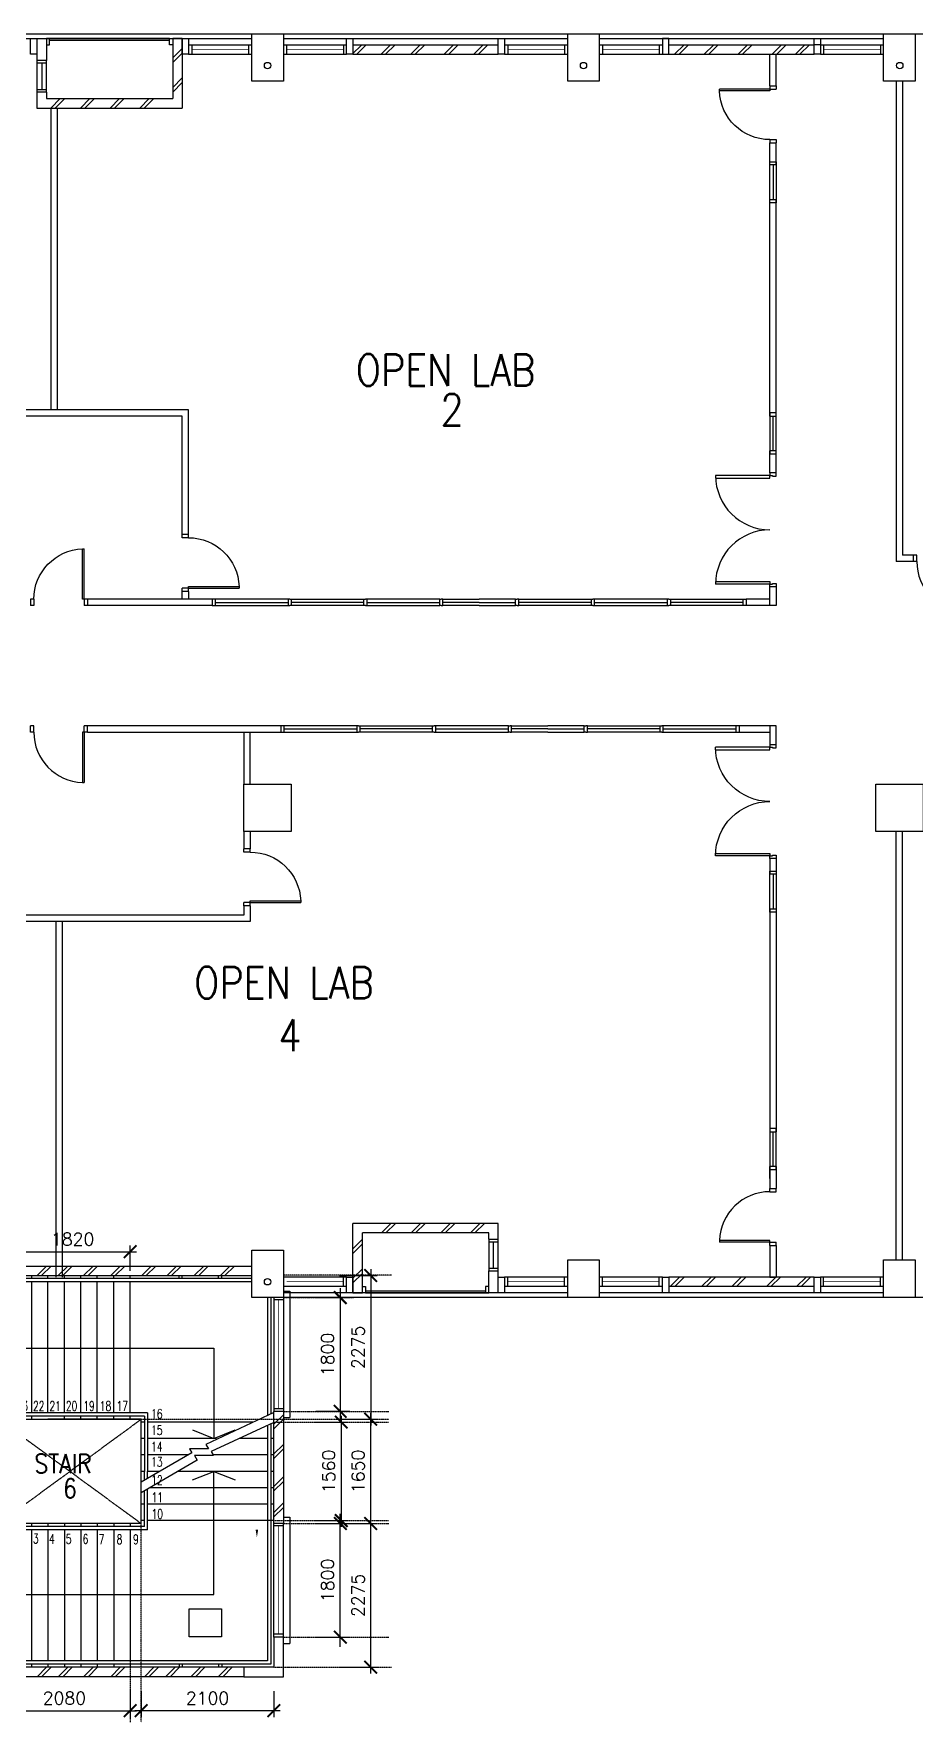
# Model space of a CAD drawing. Extents: x 1845062 to 1967303, y -845223 to -764674.
# Drawn here: x 1932215 to 1946165, y -791394 to -764674 of the extents above; entities that cross this region are included whole.
import ezdxf

# ---------------------------------------------------------------- set-up
doc = ezdxf.new("R2010")
doc.units = 0
doc.header["$LTSCALE"] = 12
doc.header["$MEASUREMENT"] = 0
doc.header["$PDSIZE"] = -2
doc.linetypes.add('DIVIDE', pattern=[1.25, 0.5, -0.25, 0, -0.25, 0, -0.25])
doc.linetypes.add('HIDDEN', pattern=[0.375, 0.25, -0.125])
doc.layers.get('0').update_dxf_attribs({"linetype": 'CONTINUOUS'})
doc.layers.get('DEFPOINTS').update_dxf_attribs({"linetype": 'CONTINUOUS'})
for name, color, linetype in [('-EL & K', 10, 'CONTINUOUS'), ('BO', 7, 'CONTINUOUS'), ('COL', 3, 'CONTINUOUS'), ('DIM', 7, 'CONTINUOUS'), ('DOOR', 5, 'CONTINUOUS'), ('DR', 7, 'CONTINUOUS'), ('H', 1, 'CONTINUOUS'), ('hatch', 7, 'CONTINUOUS'), ('LINE', 7, 'CONTINUOUS'), ('partition', 7, 'CONTINUOUS'), ('rail', 1, 'CONTINUOUS'), ('RWDP', 145, 'CONTINUOUS'), ('stair', 7, 'CONTINUOUS'), ('T50', 4, 'CONTINUOUS'), ('WALL', 2, 'CONTINUOUS'), ('WIN', 5, 'CONTINUOUS'), ('WP', 50, 'DIVIDE')]:
    doc.layers.add(name, color=color, linetype=linetype)
doc.styles.add('ROMANS', font='romans')
doc.styles.get("Standard").update_dxf_attribs({"font": 'ROMANS.SHX'})
doc.dimstyles.new('STANDARD$0', dxfattribs={"dimscale": 0, "dimtxt": 8, "dimasz": 6, "dimexe": 1, "dimexo": 1, "dimgap": 3, "dimtad": 1, "dimdec": 0, "dimlfac": -1, "dimrnd": 1, "dimzin": 0, "dimdsep": 46, "dimtxsty": 'Standard', "dimcen": 0, "dimclrd": 5, "dimclre": 250, "dimadec": 0, "dimazin": 0, "dimtfac": 1, "dimtdec": 4, "dimtofl": 0, "dimtmove": 0, "dimatfit": 3, "dimfxl": 1, "dimtolj": 1, "dimtzin": 0, "dimarcsym": 0})

# ---------------------------------------------------------------- blocks, each defined once
blk = doc.blocks.new('FG')
at = {"layer": 'LINE', "linetype": 'Continuous'}
for points in [[(0, 0), (50, 0), (50, 100), (0, 100)], [(600, 0), (650, 0), (650, 100), (600, 100)]]:
    blk.add_lwpolyline(points, close=True, dxfattribs=at)
at = {"layer": 'LINE', "color": 5, "linetype": 'Continuous'}
for points in [[(600, 100), (50, 100)], [(50, 0), (600, 0)]]:
    blk.add_lwpolyline(points, dxfattribs=at)
at = {"layer": 'LINE', "color": 1, "linetype": 'Continuous'}
blk.add_lwpolyline([(50, 50), (600, 50)], dxfattribs=at)
blk = doc.blocks.new('_ARCHTICK')
at = {"color": 0, "linetype": 'ByBlock', "const_width": 0.15}
blk.add_lwpolyline([(-0.5, -0.5), (0.5, 0.5)], dxfattribs=at)
blk = doc.blocks.new('*D43')
at = {"layer": 'DEFPOINTS', "color": 0, "transparency": 16777216}
for p in [(3333593, -779702), (3335693, -779702), (3333593, -780111)]:
    blk.add_point(p, dxfattribs=at)
at = {"layer": 'DIM', "color": 7, "lineweight": -2, "transparency": 16777216}
for p, q in [((3333593, -779802), (3333593, -780211)), ((3335693, -779802), (3335693, -780211)), ((3335793, -780111), (3333493, -780111))]:
    blk.add_line(p, q, dxfattribs=at)
at = {"layer": 'DIM', "color": 7, "lineweight": -2, "transparency": 16777216, "xscale": 200, "yscale": 200, "zscale": 200, "rotation": 180}
blk.add_blockref('_ARCHTICK', (3333593, -780111), dxfattribs=at)
at = {"layer": 'DIM', "color": 7, "lineweight": -2, "transparency": 16777216, "xscale": 200, "yscale": 200, "zscale": 200}
blk.add_blockref('_ARCHTICK', (3335693, -780111), dxfattribs=at)
at = {"layer": 'DIM', "color": 7, "transparency": 16777216, "insert": (3334643, -779911), "char_height": 200, "attachment_point": 5, "style": 'ROMANS'}
blk.add_mtext('\\A1;2100', dxfattribs=at)
blk = doc.blocks.new('*D44')
at = {"layer": 'DEFPOINTS', "color": 0, "transparency": 16777216}
for p in [(3336634, -773223), (3336634, -775498), (3337225, -775498)]:
    blk.add_point(p, dxfattribs=at)
at = {"layer": 'DIM', "color": 7, "lineweight": -2, "transparency": 16777216}
for p, q in [((3336734, -773223), (3337325, -773223)), ((3337225, -773123), (3337225, -775598)), ((3336734, -775498), (3337325, -775498))]:
    blk.add_line(p, q, dxfattribs=at)
at = {"layer": 'DIM', "color": 7, "lineweight": -2, "transparency": 16777216, "xscale": 200, "yscale": 200, "zscale": 200}
for p, rotation in [((3337225, -773223), 90), ((3337225, -775498), 270)]:
    blk.add_blockref('_ARCHTICK', p, dxfattribs=dict(at, rotation=rotation))
at = {"layer": 'DIM', "color": 7, "transparency": 16777216, "insert": (3337025, -774361), "char_height": 200, "attachment_point": 5, "rotation": 90, "style": 'ROMANS'}
blk.add_mtext('\\A1;2275', dxfattribs=at)
blk = doc.blocks.new('*D45')
at = {"layer": 'DEFPOINTS', "color": 0, "transparency": 16777216}
for p in [(3336634, -777148), (3337225, -777148), (3336634, -779423)]:
    blk.add_point(p, dxfattribs=at)
at = {"layer": 'DIM', "color": 7, "lineweight": -2, "transparency": 16777216}
for p, q in [((3336734, -777148), (3337325, -777148)), ((3337225, -779523), (3337225, -777048)), ((3336734, -779423), (3337325, -779423))]:
    blk.add_line(p, q, dxfattribs=at)
at = {"layer": 'DIM', "color": 7, "lineweight": -2, "transparency": 16777216, "xscale": 200, "yscale": 200, "zscale": 200}
for p, rotation in [((3337225, -777148), 90), ((3337225, -779423), 270)]:
    blk.add_blockref('_ARCHTICK', p, dxfattribs=dict(at, rotation=rotation))
at = {"layer": 'DIM', "color": 7, "transparency": 16777216, "insert": (3337025, -778286), "char_height": 200, "attachment_point": 5, "rotation": 90, "style": 'ROMANS'}
blk.add_mtext('\\A1;2275', dxfattribs=at)
blk = doc.blocks.new('*D46')
at = {"layer": 'DEFPOINTS', "color": 0, "transparency": 16777216}
for p in [(3336634, -775498), (3337225, -775498), (3336634, -777148)]:
    blk.add_point(p, dxfattribs=at)
at = {"layer": 'DIM', "color": 7, "lineweight": -2, "transparency": 16777216}
for p, q in [((3337225, -777248), (3337225, -775398)), ((3336734, -775498), (3337325, -775498)), ((3336734, -777148), (3337325, -777148))]:
    blk.add_line(p, q, dxfattribs=at)
at = {"layer": 'DIM', "color": 7, "lineweight": -2, "transparency": 16777216, "xscale": 200, "yscale": 200, "zscale": 200}
for p, rotation in [((3337225, -775498), 90), ((3337225, -777148), 270)]:
    blk.add_blockref('_ARCHTICK', p, dxfattribs=dict(at, rotation=rotation))
at = {"layer": 'DIM', "color": 7, "transparency": 16777216, "insert": (3337025, -776323), "char_height": 200, "attachment_point": 5, "rotation": 90, "style": 'ROMANS'}
blk.add_mtext('\\A1;1650', dxfattribs=at)
blk = doc.blocks.new('*D47')
at = {"color": 7, "lineweight": -2, "transparency": 16777216}
for p, q in [((3336335, -775543), (3336860, -775543)), ((3336760, -775443), (3336760, -777203)), ((3336335, -777103), (3336860, -777103))]:
    blk.add_line(p, q, dxfattribs=at)
at = {"layer": 'DEFPOINTS', "color": 0, "transparency": 16777216}
for p in [(3336235, -775543), (3336235, -777103), (3336760, -777103)]:
    blk.add_point(p, dxfattribs=at)
at = {"color": 7, "lineweight": -2, "transparency": 16777216, "xscale": 200, "yscale": 200, "zscale": 200}
for p, rotation in [((3336760, -775543), 90), ((3336760, -777103), 270)]:
    blk.add_blockref('_ARCHTICK', p, dxfattribs=dict(at, rotation=rotation))
at = {"color": 7, "transparency": 16777216, "insert": (3336560, -776323), "char_height": 200, "attachment_point": 5, "rotation": 90, "style": 'ROMANS'}
blk.add_mtext('\\A1;1560', dxfattribs=at)
blk = doc.blocks.new('*D48')
at = {"layer": 'DEFPOINTS', "color": 0, "transparency": 16777216}
for p in [(3331338, -779776), (3333418, -779709), (3333418, -780111)]:
    blk.add_point(p, dxfattribs=at)
at = {"layer": 'DIM', "color": 7, "lineweight": -2, "transparency": 16777216}
for p, q in [((3331338, -779876), (3331338, -780211)), ((3333418, -779809), (3333418, -780211)), ((3331238, -780111), (3333518, -780111))]:
    blk.add_line(p, q, dxfattribs=at)
at = {"layer": 'DIM', "color": 7, "lineweight": -2, "transparency": 16777216, "xscale": 200, "yscale": 200, "zscale": 200, "rotation": 180}
blk.add_blockref('_ARCHTICK', (3331338, -780111), dxfattribs=at)
at = {"layer": 'DIM', "color": 7, "lineweight": -2, "transparency": 16777216, "xscale": 200, "yscale": 200, "zscale": 200}
blk.add_blockref('_ARCHTICK', (3333418, -780111), dxfattribs=at)
at = {"layer": 'DIM', "color": 7, "transparency": 16777216, "insert": (3332378, -779911), "char_height": 200, "attachment_point": 5, "style": 'ROMANS'}
blk.add_mtext('\\A1;2080', dxfattribs=at)
blk = doc.blocks.new('*D49')
at = {"layer": 'DEFPOINTS', "color": 0, "transparency": 16777216}
for p in [(3333418, -772848), (3331598, -773248), (3333418, -773248)]:
    blk.add_point(p, dxfattribs=at)
at = {"layer": 'DIM', "color": 7, "lineweight": -2, "transparency": 16777216}
for p, q in [((3331498, -772848), (3333518, -772848)), ((3331598, -773148), (3331598, -772748)), ((3333418, -773148), (3333418, -772748))]:
    blk.add_line(p, q, dxfattribs=at)
at = {"layer": 'DIM', "color": 7, "lineweight": -2, "transparency": 16777216, "xscale": 200, "yscale": 200, "zscale": 200, "rotation": 180}
blk.add_blockref('_ARCHTICK', (3331598, -772848), dxfattribs=at)
at = {"layer": 'DIM', "color": 7, "lineweight": -2, "transparency": 16777216, "xscale": 200, "yscale": 200, "zscale": 200}
blk.add_blockref('_ARCHTICK', (3333418, -772848), dxfattribs=at)
at = {"layer": 'DIM', "color": 7, "transparency": 16777216, "insert": (3332508, -772648), "char_height": 200, "attachment_point": 5, "style": 'ROMANS'}
blk.add_mtext('\\A1;1820', dxfattribs=at)
blk = doc.blocks.new('*D50')
at = {"layer": 'DEFPOINTS', "color": 0, "linetype": 'Continuous', "transparency": 16777216}
for p in [(3336209, -773573), (3336209, -775373), (3336743, -775373)]:
    blk.add_point(p, dxfattribs=at)
at = {"layer": 'hatch', "color": 7, "linetype": 'Continuous', "lineweight": -2, "transparency": 16777216}
for p, q in [((3336743, -773423), (3336743, -775523)), ((3336359, -773573), (3336893, -773573)), ((3336359, -775373), (3336893, -775373))]:
    blk.add_line(p, q, dxfattribs=at)
at = {"layer": 'hatch', "color": 7, "linetype": 'Continuous', "lineweight": -2, "transparency": 16777216, "xscale": 200, "yscale": 200, "zscale": 200}
for p, rotation in [((3336743, -773573), 90), ((3336743, -775373), 270)]:
    blk.add_blockref('_ARCHTICK', p, dxfattribs=dict(at, rotation=rotation))
at = {"layer": 'hatch', "color": 7, "linetype": 'Continuous', "transparency": 16777216, "insert": (3336543, -774473), "char_height": 200, "attachment_point": 5, "rotation": 90, "style": 'ROMANS'}
blk.add_mtext('\\A1;1800', dxfattribs=at)
blk = doc.blocks.new('*D51')
at = {"layer": 'DEFPOINTS', "color": 0, "linetype": 'Continuous', "transparency": 16777216}
for p in [(3336209, -777148), (3336743, -777148), (3336209, -778948)]:
    blk.add_point(p, dxfattribs=at)
at = {"layer": 'hatch', "color": 7, "linetype": 'Continuous', "lineweight": -2, "transparency": 16777216}
for p, q in [((3336743, -779098), (3336743, -776998)), ((3336359, -777148), (3336893, -777148)), ((3336359, -778948), (3336893, -778948))]:
    blk.add_line(p, q, dxfattribs=at)
at = {"layer": 'hatch', "color": 7, "linetype": 'Continuous', "lineweight": -2, "transparency": 16777216, "xscale": 200, "yscale": 200, "zscale": 200}
for p, rotation in [((3336743, -777148), 90), ((3336743, -778948), 270)]:
    blk.add_blockref('_ARCHTICK', p, dxfattribs=dict(at, rotation=rotation))
at = {"layer": 'hatch', "color": 7, "linetype": 'Continuous', "transparency": 16777216, "insert": (3336543, -778048), "char_height": 200, "attachment_point": 5, "rotation": 90, "style": 'ROMANS'}
blk.add_mtext('\\A1;1800', dxfattribs=at)
blk = doc.blocks.new('D900')
at = {"layer": 'DOOR', "color": 7}
for p, q in [((50, 100), (50, 899)), ((80, 899), (50, 899)), ((80, 100), (80, 899)), ((0, 100), (0, 0)), ((0, 100), (50, 100)), ((0, 0), (50, 0)), ((50, 100), (50, 0)), ((50, 100), (80, 100)), ((850, 100), (850, 0)), ((850, 100), (900, 100)), ((850, 0), (900, 0)), ((900, 100), (900, 0))]:
    blk.add_line(p, q, dxfattribs=at)
blk.add_arc((50, 100), 800, 0, 87.8509, dxfattribs=at)
blk = doc.blocks.new('D1800-A')
at = {"layer": 'DR'}
for p, q in [((0, 0), (100, 0)), ((0, -50), (0, 0)), ((100, 0), (100, -40)), ((60, -50), (0, -50)), ((100, -40), (60, -40)), ((60, -40), (60, -50)), ((100, -40), (960, -40)), ((100, -80), (100, -40)), ((959, -80), (100, -80)), ((60, -1750), (0, -1750)), ((0, -1750), (0, -1800)), ((0, -1800), (100, -1800)), ((60, -1760), (60, -1750)), ((100, -1760), (60, -1760)), ((959, -1720), (100, -1720)), ((100, -1720), (100, -1760)), ((100, -1760), (960, -1760)), ((100, -1800), (100, -1760))]:
    blk.add_line(p, q, dxfattribs=at)
for centre, start, end in [((100, -40), 270.0001, 0), ((100, -1760), 0, 90)]:
    blk.add_arc(centre, 860, start, end, dxfattribs=at)
blk = doc.blocks.new('AMSTR3-IT')
for p, q in [((-849.6, -1049.6), (-849.6, -2480)), ((-849.6, -4950), (-849.6, -3000))]:
    blk.add_line(p, q)
at = {"layer": 'COL'}
for points in [[(-250, 500), (250, 500), (250, -250), (-250, -250)], [(-5375, 250), (-4625, 250), (-4625, -250), (-5375, -250)], [(-5500, -5750), (-4650, -5750), (-4650, -6250), (-5500, -6250)]]:
    blk.add_lwpolyline(points, close=True, dxfattribs=at)
blk.add_lwpolyline([(100, -5625), (100, -6100), (-375, -6100), (-375, -6250), (250, -6250), (250, -5625), (100, -5625)], dxfattribs=at)
at = {"layer": 'H'}
for p, q in [((-4296.5, 250), (-4446.5, 100)), ((-4225.8, 250), (-4375.8, 100)), ((-3898.5, 250), (-4048.5, 100)), ((-3827.8, 250), (-3977.8, 100)), ((-3497.7, 250), (-3647.7, 100)), ((-3426.9, 250), (-3576.9, 100)), ((-3162.5, 250), (-3312.5, 100)), ((-3091.8, 250), (-3241.8, 100)), ((-2761.7, 250), (-2911.7, 100)), ((-2690.9, 250), (-2840.9, 100)), ((-2330.7, 250), (-2480.7, 100)), ((-2259.9, 250), (-2409.9, 100)), ((-1841.5, 250), (-1991.5, 100)), ((-1770.8, 250), (-1920.8, 100)), ((-1440.7, 250), (-1590.7, 100)), ((-1369.9, 250), (-1519.9, 100)), ((-1009.7, 250), (-1159.7, 100)), ((-938.9, 250), (-1088.9, 100)), ((-595.7, 250), (-745.7, 100)), ((-524.9, 250), (-674.9, 100)), ((250, -2104.3), (100, -2254.3)), ((250, -2175), (100, -2325)), ((250, -2573.3), (100, -2723.3)), ((250, -2644), (100, -2794)), ((250, -3088.3), (100, -3238.3)), ((250, -3159), (100, -3309)), ((250, -3499.3), (100, -3649.3)), ((250, -3570.1), (100, -3720.1)), ((-4296.5, -6100), (-4446.5, -6250)), ((-4225.8, -6100), (-4375.8, -6250)), ((-3898.5, -6100), (-4048.5, -6250)), ((-3827.8, -6100), (-3977.8, -6250)), ((-3497.7, -6100), (-3647.7, -6250)), ((-3426.9, -6100), (-3576.9, -6250)), ((-3162.5, -6100), (-3312.5, -6250)), ((-3091.8, -6100), (-3241.8, -6250)), ((-2761.7, -6100), (-2911.7, -6250)), ((-2690.9, -6100), (-2840.9, -6250)), ((-2330.7, -6100), (-2480.7, -6250)), ((-2259.9, -6100), (-2409.9, -6250)), ((-1798.1, -6100), (-1948.1, -6250)), ((-1727.3, -6100), (-1877.3, -6250)), ((-1462.9, -6100), (-1612.9, -6250)), ((-1392.2, -6100), (-1542.2, -6250)), ((-1062.1, -6100), (-1212.1, -6250)), ((-991.3, -6100), (-1141.3, -6250)), ((-631.1, -6100), (-781.1, -6250)), ((-560.3, -6100), (-710.3, -6250))]:
    blk.add_line(p, q, dxfattribs=at)
at = {"layer": 'rail', "color": 203}
for p, q in [((-4355, 100), (-4355, 0)), ((-4305, 100), (-4305, 50)), ((-250, 50), (-4305, 50)), ((-1400, 50), (-1400, 100)), ((-1350, 50), (-1350, 100)), ((-775, 50), (-775, 100)), ((-725, 50), (-725, 100)), ((-250, 0), (-4355, 0)), ((0, -250), (0, -2122.5)), ((50, -250), (50, -2094.3)), ((-1900, -2075), (-4355, -2075)), ((-4355, -2075), (-4355, -3925)), ((-1950, -2125), (-4305, -2125)), ((-4305, -2125), (-4305, -3875)), ((-1950, -2125), (-1950, -3000)), ((-1900, -2075), (-1900, -3000)), ((0, -2283.7), (0, -6000)), ((50, -2255.6), (50, -6050)), ((-1950, -3140.1), (-1950, -3000)), ((-1900, -3111.2), (-1900, -3000)), ((-1950, -3875), (-1950, -3309.9)), ((-1900, -3925), (-1900, -3280.6)), ((-1900, -3925), (-4355, -3925)), ((-1950, -3875), (-4305, -3875)), ((0, -6000), (-4355, -6000)), ((-4355, -6000), (-4355, -6100)), ((50, -6050), (-4305, -6050)), ((-4305, -6050), (-4305, -6100)), ((-1400, -6050), (-1400, -6100)), ((-1350, -6050), (-1350, -6100)), ((-775, -6050), (-775, -6100)), ((-725, -6050), (-725, -6100))]:
    blk.add_line(p, q, dxfattribs=at)
at = {"layer": 'stair'}
for p, q in [((-3995, 100), (-3995, 50)), ((-3735, 100), (-3735, 50)), ((-3475, 50), (-3475, 100)), ((-3475, -2075), (-3475, 0)), ((-3215, 50), (-3215, 100)), ((-3215, -2075), (-3215, 0)), ((-2955, 50), (-2955, 100)), ((-2955, -2075), (-2955, 0)), ((-2695, 50), (-2695, 100)), ((-2695, -2075), (-2695, 0)), ((-2435, 50), (-2435, 100)), ((-2175, 50), (-2175, 100)), ((-3995, 0), (-3995, -2075)), ((-3735, 0), (-3735, -2075)), ((-2435, -2075), (-2435, 0)), ((-2175, -2075), (-2175, 0)), ((-3995, -1049.6), (-849.6, -1049.6)), ((-3995, -2125), (-3995, -2175)), ((-3735, -2125), (-3735, -2175)), ((-3215, -2175), (-3215, -2125)), ((-2955, -2175), (-2955, -2125)), ((-2695, -2175), (-2695, -2125)), ((-2435, -2175), (-2435, -2125)), ((-2175, -2175), (-2175, -2125)), ((-4255, -2175), (-2000, -2175)), ((-4255, -2175), (-4255, -3875)), ((-2000, -2175), (-3475, -2175)), ((-1950, -2220), (-2001.1, -2220)), ((-2000, -3825), (-2000, -2175)), ((-226.4, -2220), (-1900, -2220)), ((-1950, -2480), (-2001.1, -2480)), ((-810.7, -2480), (-1900, -2480)), ((0, -2480), (-445.5, -2480)), ((98.9, -2480), (50, -2480)), ((-1950, -2740), (-2001.1, -2740)), ((-1257.5, -2740), (-1900, -2740)), ((0, -2740), (-860.3, -2740)), ((98.9, -2740), (50, -2740)), ((-1950, -3000), (-2001.1, -3000)), ((-1707.5, -3000), (-1900, -3000)), ((-1707.5, -3000), (-1900, -3000)), ((0, -3000), (-1421.9, -3000)), ((98.9, -3000), (50, -3000)), ((0, -3260), (-1864.9, -3260)), ((98.9, -3260), (50, -3260)), ((-1950, -3520), (-2001.1, -3520)), ((0, -3520), (-1900, -3520)), ((98.9, -3520), (50, -3520)), ((-2175, -3825), (-4255, -3825)), ((-4255, -3925), (-4255, -6000)), ((-3995, -3825), (-3995, -3875)), ((-3995, -3925), (-3995, -6000)), ((-3735, -3825), (-3735, -3875)), ((-2000, -3825), (-3735, -3825)), ((-3735, -3925), (-3735, -6000)), ((-3475, -3825), (-3475, -3875)), ((-3475, -3925), (-3475, -6000)), ((-3215, -3825), (-3215, -3875)), ((-3215, -3925), (-3215, -6000)), ((-2955, -3825), (-2955, -3875)), ((-2955, -3925), (-2955, -6000)), ((-2695, -3825), (-2695, -3875)), ((-2695, -3925), (-2695, -6000)), ((-2435, -3825), (-2435, -3875)), ((-2435, -3925), (-2435, -6000)), ((-2175, -3825), (-2175, -3875)), ((-2175, -3925), (-2175, -6000)), ((-1950, -3780), (-2001.1, -3780)), ((98.9, -3780), (-1900, -3780)), ((-4255, -4950), (-849.6, -4950)), ((-4255, -6050), (-4255, -6100)), ((-3995, -6050), (-3995, -6100)), ((-3735, -6050), (-3735, -6100)), ((-3475, -6050), (-3475, -6100)), ((-3215, -6050), (-3215, -6100)), ((-2955, -6050), (-2955, -6100)), ((-2695, -6050), (-2695, -6100)), ((-2435, -6050), (-2435, -6100)), ((-2175, -6050), (-2175, -6100))]:
    blk.add_line(p, q, dxfattribs=at)
at = {"layer": 'stair', "color": 5, "linetype": 'HIDDEN'}
for p, q in [((1959.4, 105), (250, 105)), ((250, -2050), (1917.4, -2050)), ((-4255, -3825), (-2000, -2175)), ((-4255, -2175), (-2000, -3825)), ((-1998.9, -2175), (1917.4, -2175)), ((-2000, -6969.8), (-2000, -3650)), ((250, -3825), (1917.4, -3825)), ((250, -5625), (1917.4, -5625)), ((-4255, -5925), (-4255, -6969.8)), ((-2173.9, -5925), (-2173.9, -6969.8)), ((100, -6100), (1959.5, -6100))]:
    blk.add_line(p, q, dxfattribs=at)
at = {"layer": 'stair', "color": 6, "linetype": 'Continuous'}
for p, q in [((250, -150), (350, -150)), ((350, -150), (350, -2150)), ((250, -2150), (350, -2150)), ((250, -3725), (350, -3725)), ((350, -3725), (350, -5725)), ((250, -5725), (350, -5725))]:
    blk.add_line(p, q, dxfattribs=at)
at = {"layer": 'stair', "color": 251, "linetype": 'HIDDEN'}
for p, q in [((250, -250), (1358.1, -250)), ((100, -2220), (1917.4, -2220)), ((100, -3780), (1917.4, -3780))]:
    blk.add_line(p, q, dxfattribs=at)
at = {"layer": 'stair', "linetype": 'HIDDEN'}
blk.add_line((-2735, -3825), (-3295, -3825), dxfattribs=at)
at = {"layer": 'stair'}
for points in [[(100, -2066.2), (-977.6, -2573.9), (-935, -2645.3), (-1237.8, -2645.3), (-1200.8, -2707.3), (-2000, -3169)], [(100, -2227.5), (-892.1, -2686.7), (-855.1, -2748.7), (-1158, -2748.7)], [(-1158, -2748.7), (-1115.3, -2820.1), (-2000, -3339.3)]]:
    blk.add_lwpolyline(points, dxfattribs=at)
at = {"layer": 'stair', "color": 4, "linetype": 'Continuous'}
for points in [[(-1186.6, -2345.2), (-849.6, -2480), (-512.5, -2345.2)], [(-1186.6, -3134.8), (-849.6, -3000), (-512.5, -3134.8)]]:
    blk.add_lwpolyline(points, dxfattribs=at)
at = {"layer": 'stair', "color": 2, "linetype": 'Continuous'}
for centre in [(-3995, -1049.6), (-4255, -4950)]:
    blk.add_circle(centre, 62.5, dxfattribs=at)
at = {"layer": 'WALL'}
for p, q in [((-4625, 250), (-250, 250)), ((-4625, 100), (-250, 100)), ((250, -2050), (100, -2050)), ((100, -3825), (100, -2050)), ((250, -2050), (250, -3825)), ((250, -3825), (100, -3825)), ((-375, -6100), (-4650, -6100)), ((-375, -6250), (-4650, -6250))]:
    blk.add_line(p, q, dxfattribs=at)
at = {"layer": 'WIN'}
for p, q in [((100, -250), (100, -2050)), ((250, -250), (250, -2050)), ((250, -288), (100, -288)), ((250, -2012), (100, -2012)), ((100, -5625), (100, -3825)), ((250, -3863), (100, -3863)), ((250, -5625), (250, -3825)), ((250, -5578.1), (100, -5578.1))]:
    blk.add_line(p, q, dxfattribs=at)
at = {"layer": 'WIN', "const_width": 10, "flags": 128}
for points in [[(175, -288), (175, -2012)], [(175, -5578.1), (175, -3863)]]:
    blk.add_lwpolyline(points, dxfattribs=at)
at = {"layer": 'stair', "color": 7, "linetype": 'Continuous', "style": 'ROMANS', "width": 0.7}
for s, p in [('24', (-4231.7, -2039.9)), ('23', (-3971.7, -2039.9)), ('22', (-3711.7, -2039.9)), ('21', (-3451.7, -2039.9)), ('20', (-3191.7, -2039.9)), ('19', (-2915.7, -2039.9)), ('18', (-2654.7, -2039.9)), ('17', (-2388.7, -2039.9)), ('16', (-1842, -2163.2)), ('15', (-1842, -2423.2)), ('14', (-1842, -2683.2)), ('13', (-1842, -2925.2)), ('12', (-1840.9, -3214.9)), ('11', (-1835.6, -3484.9)), ('10', (-1835.6, -3749.9)), ('1', (-4219.6, -4150)), ('2', (-3962, -4139.5)), ('3', (-3712.5, -4139.5)), ('4', (-3458.9, -4144.7)), ('5', (-3192.5, -4144.7)), ('6', (-2926.1, -4144.7)), ('7', (-2672.5, -4150)), ('8', (-2388.3, -4150)), ('9', (-2128.3, -4150))]:
    blk.add_text(s, height=150, dxfattribs=at).set_placement(p)
at = {"layer": 'T50', "color": 2, "style": 'ROMANS', "width": 0.85}
for s, p in [('STAIR', (-3690.4, -3028.3)), ('6', (-3235.9, -3419.5))]:
    blk.add_text(s, height=300, dxfattribs=at).set_placement(p)
dim = blk.add_aligned_dim(p1=(642.1, -2220), p2=(642.1, -3780), distance=525.3, dimstyle='STANDARD$0', override={"dimscale": 100, "dimtxt": 2, "dimasz": 2, "dimgap": 1, "dimtxsty": 'ROMANS', "dimblk": 'ARCHTICK', "dimdle": 1, "dimclrd": 7, "dimclre": 7, "dimclrt": 7, "dimtdec": 0, "dimtmove": 2})
dim.commit()
dim.dimension.update_dxf_attribs({"geometry": '*D47', "text_midpoint": (967.4, -3000), "insert": (-3335593, 773323.5)})
at = {"layer": 'DIM'}
for base, p1, p2, picture, middle in [((-2175, 475.5), (-3995, 75.8), (-2175, 75.8), '*D49', (-3085, 675.5)), ((-2175, -6787.2), (-4255, -6452.3), (-2175, -6385.7), '*D48', (-3215, -6587.2)), ((-2000, -6787.2), (100, -6378.9), (-2000, -6378.9), '*D43', (-950, -6587.2))]:
    dim = blk.add_linear_dim(base=base, p1=p1, p2=p2, dimstyle='STANDARD$0', override={"dimscale": 100, "dimtxt": 2, "dimasz": 2, "dimgap": 1, "dimtxsty": 'ROMANS', "dimblk": 'ARCHTICK', "dimdle": 1, "dimclrd": 7, "dimclre": 7, "dimclrt": 7, "dimtdec": 0, "dimtmove": 2}, dxfattribs=at)
    dim.commit()
    dim.dimension.update_dxf_attribs({"geometry": picture, "text_midpoint": middle, "insert": (-3335593, 773323.5)})
for base, p1, p2, angle, picture, middle in [((1632.2, -2175), (1041.2, 100), (1041.2, -2175), 90, '*D44', (1432.2, -1037.5)), ((1632.2, -2175), (1041.2, -3825), (1041.2, -2175), 270, '*D46', (1432.2, -3000)), ((1632.2, -3825), (1041.2, -6100), (1041.2, -3825), 270, '*D45', (1432.2, -4962.5))]:
    dim = blk.add_linear_dim(base=base, p1=p1, p2=p2, angle=angle, dimstyle='STANDARD$0', override={"dimscale": 100, "dimtxt": 2, "dimasz": 2, "dimgap": 1, "dimtxsty": 'ROMANS', "dimblk": 'ARCHTICK', "dimdle": 1, "dimclrd": 7, "dimclre": 7, "dimclrt": 7, "dimtdec": 0, "dimtmove": 2}, dxfattribs=at)
    dim.commit()
    dim.dimension.update_dxf_attribs({"geometry": picture, "text_midpoint": middle, "insert": (-3335593, 773323.5)})
at = {"layer": 'hatch', "linetype": 'Continuous'}
for base, p1, p2, angle, picture, middle in [((1150, -2050), (616.1, -250), (616.1, -2050), 90, '*D50', (950, -1150)), ((1150, -3825), (616.1, -5625), (616.1, -3825), 270, '*D51', (950, -4725))]:
    dim = blk.add_linear_dim(base=base, p1=p1, p2=p2, angle=angle, dimstyle='STANDARD$0', override={"dimscale": 100, "dimtxt": 2, "dimasz": 2, "dimexe": 1.5, "dimexo": 1.5, "dimgap": 1, "dimtxsty": 'ROMANS', "dimblk": 'ARCHTICK', "dimdle": 1.5, "dimclrd": 7, "dimclre": 7, "dimclrt": 7, "dimtdec": 0, "dimtmove": 2}, dxfattribs=at)
    dim.commit()
    dim.dimension.update_dxf_attribs({"geometry": picture, "text_midpoint": middle, "insert": (-3335593, 773323.5)})

msp = doc.modelspace()

# ---------------------------------------------------------------- linework, layer by layer
at = {"layer": '-EL & K', "color": 0, "linetype": 'Continuous'}
msp.add_lwpolyline([(1934673.5, -789597.2), (1935187.4, -789597.2), (1935187.4, -790044.3), (1934673.5, -790044.3)], close=True, dxfattribs=at)
at = {"color": 0}
for p, q in [((1931164.7, -764749.1), (1935664.7, -764749.1)), ((1934364.7, -764749.1), (1932464.7, -764749.1)), ((1934364.7, -764779.1), (1932464.7, -764779.1)), ((1936164.7, -764749.1), (1940664.7, -764749.1)), ((1941164.7, -764749.1), (1945664.7, -764749.1)), ((1940664.7, -784599.1), (1936164.7, -784599.1)), ((1937464.7, -784569.1), (1939364.7, -784569.1)), ((1937464.7, -784599.1), (1939364.7, -784599.1)), ((1945664.7, -784599.1), (1941164.7, -784599.1))]:
    msp.add_line(p, q, dxfattribs=at)
at = {"layer": 'BO', "color": 0, "linetype": 'Continuous'}
for p, q in [((1936239.7, -773724.1), (1936264.7, -773724.1)), ((1936289.7, -773724.1), (1936264.7, -773724.1)), ((1942239.7, -773724.1), (1942264.7, -773724.1)), ((1942289.7, -773724.1), (1942264.7, -773724.1)), ((1937327.2, -775724.1), (1937352.2, -775724.1)), ((1937377.2, -775724.1), (1937352.2, -775724.1)), ((1943327.2, -775724.1), (1943377.2, -775724.1))]:
    msp.add_line(p, q, dxfattribs=at)
at = {"layer": 'COL', "color": 0}
for points in [[(1936164.7, -764674.1), (1936164.7, -765424.1), (1935664.7, -765424.1), (1935664.7, -764674.1)], [(1941164.7, -764674.1), (1941164.7, -765424.1), (1940664.7, -765424.1), (1940664.7, -764674.1)], [(1946164.7, -764674.1), (1946164.7, -765424.1), (1945664.7, -765424.1), (1945664.7, -764674.1)], [(1935539.7, -776549.1), (1936289.7, -776549.1), (1936289.7, -777299.1), (1935539.7, -777299.1)], [(1945539.7, -776549.1), (1946289.7, -776549.1), (1946289.7, -777299.1), (1945539.7, -777299.1)], [(1941164.7, -784074.1), (1941164.7, -784674.1), (1940664.7, -784674.1), (1940664.7, -784074.1)], [(1946164.7, -784074.1), (1946164.7, -784674.1), (1945664.7, -784674.1), (1945664.7, -784074.1)]]:
    msp.add_lwpolyline(points, close=True, dxfattribs=at)
at = {"layer": 'DR', "color": 0}
for p, q in [((1943864.7, -766749.1), (1943864.7, -766399.1)), ((1943964.7, -766749.1), (1943964.7, -766399.1)), ((1943864.7, -770724.1), (1943864.7, -767299.1)), ((1943964.7, -770724.1), (1943964.7, -767299.1)), ((1943864.7, -770724.1), (1943864.7, -768174.1)), ((1943964.7, -770724.1), (1943964.7, -768174.1)), ((1934664.7, -770624.1), (1930564.7, -770624.1)), ((1934564.7, -770724.1), (1930664.7, -770724.1)), ((1934564.7, -772649.1), (1934564.7, -770724.1)), ((1934664.7, -772599.1), (1934664.7, -770624.1)), ((1943864.7, -771624.1), (1943864.7, -771274.1)), ((1943864.7, -771599.1), (1943864.7, -771274.1)), ((1943964.7, -771624.1), (1943964.7, -771274.1)), ((1943964.7, -771599.1), (1943964.7, -771274.1)), ((1934564.7, -773624.1), (1934564.7, -773499.1)), ((1935039.7, -773624.1), (1933064.7, -773624.1)), ((1935039.7, -773724.1), (1933064.7, -773724.1)), ((1943864.7, -773624.1), (1943489.7, -773624.1)), ((1943964.7, -773724.1), (1943489.7, -773724.1)), ((1936127.2, -775624.1), (1933064.7, -775624.1)), ((1933064.7, -775724.1), (1936127.2, -775724.1)), ((1935539.7, -775724.1), (1935539.7, -776549.1)), ((1935539.7, -777299.1), (1935539.7, -777574.1)), ((1935639.7, -777299.1), (1935639.7, -777574.1)), ((1943864.7, -777724.1), (1943864.7, -777974.1)), ((1943964.7, -777724.1), (1943964.7, -777974.1)), ((1935539.7, -778474.1), (1935539.7, -778624.1)), ((1935639.7, -778474.1), (1935639.7, -778724.1)), ((1943864.7, -778524.1), (1943864.7, -782049.1)), ((1943864.7, -778524.1), (1943864.7, -782049.1)), ((1943964.7, -778524.1), (1943964.7, -782049.1)), ((1943964.7, -778524.1), (1943964.7, -782049.1)), ((1935639.7, -778724.1), (1930564.7, -778724.1)), ((1935539.7, -778624.1), (1930664.7, -778624.1)), ((1943864.7, -782599.1), (1943864.7, -782949.1)), ((1943964.7, -782599.1), (1943964.7, -782949.1))]:
    msp.add_line(p, q, dxfattribs=at)
at = {"layer": 'hatch', "color": 0}
for p, q in [((1934414.7, -765055.1), (1934564.7, -764905.1)), ((1934414.7, -765129.4), (1934564.7, -764979.4)), ((1937256.2, -764999.1), (1937406.2, -764849.1)), ((1937327.8, -764999.1), (1937477.8, -764849.1)), ((1937711.9, -764999.1), (1937861.9, -764849.1)), ((1937783.5, -764999.1), (1937933.5, -764849.1)), ((1938181.4, -764999.1), (1938331.4, -764849.1)), ((1938253.1, -764999.1), (1938403.1, -764849.1)), ((1938709.8, -764999.1), (1938859.8, -764849.1)), ((1938781.5, -764999.1), (1938931.5, -764849.1)), ((1939179.4, -764999.1), (1939329.4, -764849.1)), ((1939251, -764999.1), (1939401, -764849.1)), ((1942355.6, -764999.1), (1942505.6, -764849.1)), ((1942427.3, -764999.1), (1942577.3, -764849.1)), ((1942825.1, -764999.1), (1942975.1, -764849.1)), ((1942896.8, -764999.1), (1943046.8, -764849.1)), ((1943360.6, -764999.1), (1943510.6, -764849.1)), ((1943432.2, -764999.1), (1943582.2, -764849.1)), ((1943900.8, -764999.1), (1944050.8, -764849.1)), ((1943972.4, -764999.1), (1944122.4, -764849.1)), ((1944267.9, -764999.1), (1944417.9, -764849.1)), ((1944339.5, -764999.1), (1944489.5, -764849.1)), ((1934414.7, -765523.3), (1934564.7, -765373.3)), ((1934414.7, -765597.6), (1934564.7, -765447.6)), ((1932483.3, -765849.1), (1932633.3, -765699.1)), ((1932554.9, -765849.1), (1932704.9, -765699.1)), ((1932952.8, -765849.1), (1933102.8, -765699.1)), ((1933024.4, -765849.1), (1933174.4, -765699.1)), ((1933422.3, -765849.1), (1933572.3, -765699.1)), ((1933493.9, -765849.1), (1933643.9, -765699.1)), ((1933891.8, -765849.1), (1934041.8, -765699.1)), ((1933963.5, -765849.1), (1934113.5, -765699.1)), ((1937865.9, -783499.1), (1937715.9, -783649.1)), ((1937937.5, -783499.1), (1937787.5, -783649.1)), ((1938335.4, -783499.1), (1938185.4, -783649.1)), ((1938407.1, -783499.1), (1938257.1, -783649.1)), ((1938804.9, -783499.1), (1938654.9, -783649.1)), ((1938876.6, -783499.1), (1938726.6, -783649.1)), ((1939274.5, -783499.1), (1939124.5, -783649.1)), ((1939346.1, -783499.1), (1939196.1, -783649.1)), ((1937414.7, -783750.7), (1937264.7, -783900.7)), ((1937414.7, -783824.9), (1937264.7, -783974.9)), ((1937414.7, -784218.8), (1937264.7, -784368.8)), ((1937414.7, -784293.1), (1937264.7, -784443.1)), ((1942436.6, -784349.1), (1942286.6, -784499.1)), ((1942508.3, -784349.1), (1942358.3, -784499.1)), ((1942934.3, -784349.1), (1942784.3, -784499.1)), ((1943006, -784349.1), (1942856, -784499.1)), ((1943412.4, -784349.1), (1943262.4, -784499.1)), ((1943484, -784349.1), (1943334, -784499.1)), ((1943958.3, -784349.1), (1943808.3, -784499.1)), ((1944030, -784349.1), (1943880, -784499.1)), ((1944436.4, -784349.1), (1944286.4, -784499.1)), ((1944508.1, -784349.1), (1944358.1, -784499.1))]:
    msp.add_line(p, q, dxfattribs=at)
at = {"layer": 'LINE', "color": 0, "linetype": 'Continuous'}
for p, q in [((1895164.7, -764674.1), (1961664.7, -764674.1)), ((1965664.7, -784674.1), (1936164.7, -784674.1))]:
    msp.add_line(p, q, dxfattribs=at)
for points in [[(1935039.7, -773724.1), (1935089.7, -773724.1), (1935089.7, -773624.1), (1935039.7, -773624.1)], [(1943489.7, -773724.1), (1943439.7, -773724.1), (1943439.7, -773624.1), (1943489.7, -773624.1)], [(1936127.2, -775724.1), (1936177.2, -775724.1), (1936177.2, -775624.1), (1936127.2, -775624.1)]]:
    msp.add_lwpolyline(points, close=True, dxfattribs=at)
for points in [[(1936239.7, -773624.1), (1935089.7, -773624.1)], [(1935089.7, -773674.1), (1936239.7, -773674.1)], [(1935089.7, -773724.1), (1936239.7, -773724.1)], [(1936264.7, -773624.1), (1936239.7, -773624.1), (1936239.7, -773724.1), (1936264.7, -773724.1)], [(1936264.7, -773624.1), (1936289.7, -773624.1), (1936289.7, -773724.1), (1936264.7, -773724.1)], [(1936289.7, -773624.1), (1937439.7, -773624.1)], [(1937439.7, -773674.1), (1936289.7, -773674.1)], [(1937439.7, -773724.1), (1936289.7, -773724.1)], [(1937464.7, -773724.1), (1937439.7, -773724.1), (1937439.7, -773624.1), (1937464.7, -773624.1)], [(1937464.7, -773724.1), (1937489.7, -773724.1), (1937489.7, -773624.1), (1937464.7, -773624.1)], [(1938639.7, -773624.1), (1937489.7, -773624.1)], [(1937489.7, -773674.1), (1938639.7, -773674.1)], [(1937489.7, -773724.1), (1938639.7, -773724.1)], [(1938664.7, -773724.1), (1938639.7, -773724.1), (1938639.7, -773624.1), (1938664.7, -773624.1)], [(1938664.7, -773724.1), (1938689.7, -773724.1), (1938689.7, -773624.1), (1938664.7, -773624.1)], [(1938689.7, -773624.1), (1939264.7, -773624.1)], [(1939264.7, -773674.1), (1938689.7, -773674.1)], [(1939264.7, -773724.1), (1938689.7, -773724.1)], [(1939839.7, -773624.1), (1939264.7, -773624.1)], [(1939264.7, -773674.1), (1939839.7, -773674.1)], [(1939264.7, -773724.1), (1939839.7, -773724.1)], [(1939864.7, -773724.1), (1939839.7, -773724.1), (1939839.7, -773624.1), (1939864.7, -773624.1)], [(1939864.7, -773724.1), (1939889.7, -773724.1), (1939889.7, -773624.1), (1939864.7, -773624.1)], [(1939889.7, -773624.1), (1941039.7, -773624.1)], [(1941039.7, -773674.1), (1939889.7, -773674.1)], [(1941039.7, -773724.1), (1939889.7, -773724.1)], [(1941064.7, -773724.1), (1941039.7, -773724.1), (1941039.7, -773624.1), (1941064.7, -773624.1)], [(1941064.7, -773724.1), (1941089.7, -773724.1), (1941089.7, -773624.1), (1941064.7, -773624.1)], [(1942239.7, -773624.1), (1941089.7, -773624.1)], [(1941089.7, -773674.1), (1942239.7, -773674.1)], [(1941089.7, -773724.1), (1942239.7, -773724.1)], [(1942264.7, -773624.1), (1942239.7, -773624.1), (1942239.7, -773724.1), (1942264.7, -773724.1)], [(1942264.7, -773624.1), (1942289.7, -773624.1), (1942289.7, -773724.1), (1942264.7, -773724.1)], [(1942289.7, -773624.1), (1943439.7, -773624.1)], [(1943439.7, -773674.1), (1942289.7, -773674.1)], [(1943439.7, -773724.1), (1942289.7, -773724.1)], [(1937327.2, -775624.1), (1936177.2, -775624.1)], [(1936177.2, -775674.1), (1937327.2, -775674.1)], [(1937352.2, -775624.1), (1937327.2, -775624.1), (1937327.2, -775724.1), (1937352.2, -775724.1)], [(1937352.2, -775624.1), (1937377.2, -775624.1), (1937377.2, -775724.1), (1937352.2, -775724.1)], [(1937377.2, -775624.1), (1938527.2, -775624.1)], [(1938527.2, -775674.1), (1937377.2, -775674.1)], [(1938552.2, -775724.1), (1938527.2, -775724.1), (1938527.2, -775624.1), (1938552.2, -775624.1)], [(1938552.2, -775724.1), (1938577.2, -775724.1), (1938577.2, -775624.1), (1938552.2, -775624.1)], [(1939727.2, -775624.1), (1938577.2, -775624.1)], [(1938577.2, -775674.1), (1939727.2, -775674.1)], [(1939752.2, -775724.1), (1939727.2, -775724.1), (1939727.2, -775624.1), (1939752.2, -775624.1)], [(1939752.2, -775724.1), (1939777.2, -775724.1), (1939777.2, -775624.1), (1939752.2, -775624.1)], [(1939777.2, -775624.1), (1940352.2, -775624.1)], [(1940352.2, -775674.1), (1939777.2, -775674.1)], [(1940927.2, -775624.1), (1940352.2, -775624.1)], [(1940352.2, -775674.1), (1940927.2, -775674.1)], [(1940952.2, -775724.1), (1940927.2, -775724.1), (1940927.2, -775624.1), (1940952.2, -775624.1)], [(1940952.2, -775724.1), (1940977.2, -775724.1), (1940977.2, -775624.1), (1940952.2, -775624.1)], [(1940977.2, -775624.1), (1942127.2, -775624.1)], [(1942127.2, -775674.1), (1940977.2, -775674.1)], [(1942152.2, -775724.1), (1942127.2, -775724.1), (1942127.2, -775624.1), (1942152.2, -775624.1)], [(1942152.2, -775724.1), (1942177.2, -775724.1), (1942177.2, -775624.1), (1942152.2, -775624.1)], [(1943327.2, -775624.1), (1942177.2, -775624.1)], [(1942177.2, -775674.1), (1943327.2, -775674.1)], [(1943377.2, -775624.1), (1943327.2, -775624.1), (1943327.2, -775724.1), (1943352.2, -775724.1)], [(1943964.7, -775624.1), (1943377.2, -775624.1), (1943377.2, -775724.1), (1943864.7, -775724.1)], [(1936177.2, -775724.1), (1937327.2, -775724.1)], [(1938527.2, -775724.1), (1937377.2, -775724.1)], [(1938577.2, -775724.1), (1939727.2, -775724.1)], [(1940352.2, -775724.1), (1939777.2, -775724.1)], [(1940352.2, -775724.1), (1940927.2, -775724.1)], [(1942127.2, -775724.1), (1940977.2, -775724.1)], [(1942177.2, -775724.1), (1943327.2, -775724.1)]]:
    msp.add_lwpolyline(points, dxfattribs=at)
at = {"layer": 'partition', "color": 0}
for p, q in [((1943864.7, -765499.1), (1943864.7, -764999.1)), ((1943964.7, -765499.1), (1943964.7, -764999.1)), ((1945864.7, -765424.1), (1945864.7, -773023.8)), ((1945964.7, -765424.1), (1945964.7, -772923.8)), ((1932489.7, -770624.1), (1932489.7, -765849.1)), ((1932589.7, -770624.1), (1932589.7, -765849.1)), ((1946139.7, -772923.8), (1945964.7, -772923.8)), ((1946139.7, -773023.8), (1945864.7, -773023.8)), ((1943864.7, -773724.1), (1943864.7, -773424.1)), ((1943864.7, -775624.1), (1943864.7, -775924.1)), ((1945864.7, -784074.1), (1945864.7, -777299.1)), ((1945964.7, -784074.1), (1945964.7, -777299.1)), ((1932564.7, -778724.1), (1932564.7, -784349.1)), ((1932664.7, -778724.1), (1932664.7, -784349.1)), ((1943964.7, -782599.1), (1943964.7, -782790.1)), ((1943864.7, -783849.1), (1943864.7, -784349.1)), ((1943964.7, -783849.1), (1943964.7, -784349.1))]:
    msp.add_line(p, q, dxfattribs=at)
at = {"layer": 'partition', "color": 0, "linetype": 'Continuous'}
for p, q in [((1943864.7, -764999.1), (1943964.7, -764999.1)), ((1934664.7, -773499.1), (1934664.7, -773624.1)), ((1943964.7, -773424.1), (1943964.7, -773724.1)), ((1943964.7, -775924.1), (1943964.7, -775624.1)), ((1935639.7, -776549.1), (1935639.7, -775724.1)), ((1943864.7, -782790.1), (1943864.7, -782599.1)), ((1943864.7, -784349.1), (1943964.7, -784349.1))]:
    msp.add_line(p, q, dxfattribs=at)
at = {"layer": 'RWDP', "color": 0, "linetype": 'Continuous'}
for centre in [(1935914.7, -765176.8), (1940914.7, -765176.8), (1945920.7, -765176.8), (1935914.7, -784424.1)]:
    msp.add_circle(centre, 50, dxfattribs=at)
at = {"layer": 'WALL', "color": 0, "linetype": 'Continuous'}
for p, q in [((1932264.7, -764749.1), (1932264.7, -765099.1)), ((1932264.7, -764749.1), (1932414.7, -764749.1)), ((1932414.7, -764749.1), (1932414.7, -765099.1)), ((1934414.7, -764749.1), (1934414.7, -765699.1)), ((1934564.7, -764749.1), (1934414.7, -764749.1)), ((1934564.7, -764749.1), (1934564.7, -765849.1)), ((1932414.7, -765099.1), (1932264.7, -765099.1)), ((1932414.7, -765099.1), (1932264.7, -765099.1)), ((1932264.7, -765599.1), (1932264.7, -765849.1)), ((1932414.7, -765599.1), (1932264.7, -765599.1)), ((1932414.7, -765599.1), (1932414.7, -765699.1)), ((1932414.7, -765699.1), (1934414.7, -765699.1)), ((1932264.7, -765849.1), (1934564.7, -765849.1)), ((1939564.7, -783499.1), (1937264.7, -783499.1)), ((1937264.7, -784599.1), (1937264.7, -783499.1)), ((1939414.7, -783649.1), (1937414.7, -783649.1)), ((1937414.7, -784599.1), (1937414.7, -783649.1)), ((1939414.7, -783749.1), (1939414.7, -783649.1)), ((1939564.7, -783749.1), (1939564.7, -783499.1)), ((1939414.7, -783749.1), (1939564.7, -783749.1)), ((1939414.7, -784599.1), (1939414.7, -784249.1)), ((1939414.7, -784249.1), (1939564.7, -784249.1)), ((1939414.7, -784249.1), (1939564.7, -784249.1)), ((1939564.7, -784599.1), (1939564.7, -784249.1)), ((1937264.7, -784599.1), (1937414.7, -784599.1)), ((1939564.7, -784599.1), (1939414.7, -784599.1))]:
    msp.add_line(p, q, dxfattribs=at)
at = {"layer": 'WALL', "color": 0}
for points in [[(1932264.7, -764749.1), (1932264.7, -764999.1), (1932164.7, -764999.1), (1932164.7, -764749.1)], [(1934664.7, -764749.1), (1934664.7, -764999.1), (1934564.7, -764999.1), (1934564.7, -764749.1)], [(1937264.7, -764749.1), (1937264.7, -764999.1), (1937164.7, -764999.1), (1937164.7, -764749.1)], [(1939664.7, -764749.1), (1939664.7, -764999.1), (1939564.7, -764999.1), (1939564.7, -764749.1)], [(1942164.7, -764749.1), (1942164.7, -764999.1), (1942264.7, -764999.1), (1942264.7, -764749.1)], [(1944664.7, -764749.1), (1944664.7, -764999.1), (1944564.7, -764999.1), (1944564.7, -764749.1)], [(1937164.7, -784599.1), (1937164.7, -784349.1), (1937264.7, -784349.1), (1937264.7, -784599.1)], [(1939564.7, -784599.1), (1939564.7, -784349.1), (1939664.7, -784349.1), (1939664.7, -784599.1)], [(1942164.7, -784599.1), (1942164.7, -784349.1), (1942264.7, -784349.1), (1942264.7, -784599.1)], [(1944564.7, -784599.1), (1944564.7, -784349.1), (1944664.7, -784349.1), (1944664.7, -784599.1)]]:
    msp.add_lwpolyline(points, close=True, dxfattribs=at)
at = {"layer": 'WALL', "color": 0, "linetype": 'Continuous'}
for points in [[(1932464.7, -764849.1), (1932464.7, -764749.1), (1932414.7, -764749.1), (1932414.7, -764849.1)], [(1934364.7, -764849.1), (1934364.7, -764749.1), (1934414.7, -764749.1), (1934414.7, -764849.1)], [(1937464.7, -784499.1), (1937464.7, -784599.1), (1937414.7, -784599.1), (1937414.7, -784499.1)], [(1939364.7, -784499.1), (1939364.7, -784599.1), (1939414.7, -784599.1), (1939414.7, -784499.1)]]:
    msp.add_lwpolyline(points, close=True, dxfattribs=at)
at = {"layer": 'WIN', "color": 0}
for p, q in [((1934664.7, -764849.1), (1935664.7, -764849.1)), ((1934714.7, -764849.1), (1934714.7, -764999.1)), ((1935614.7, -764849.1), (1935614.7, -764999.1)), ((1936164.7, -764849.1), (1937164.7, -764849.1)), ((1936214.7, -764849.1), (1936214.7, -764999.1)), ((1937114.7, -764849.1), (1937114.7, -764999.1)), ((1937264.7, -764849.1), (1939564.7, -764849.1)), ((1939664.7, -764849.1), (1940664.7, -764849.1)), ((1939714.7, -764849.1), (1939714.7, -764999.1)), ((1940614.7, -764849.1), (1940614.7, -764999.1)), ((1941164.7, -764849.1), (1942164.7, -764849.1)), ((1941214.7, -764849.1), (1941214.7, -764999.1)), ((1942114.7, -764849.1), (1942114.7, -764999.1)), ((1942264.7, -764849.1), (1944564.7, -764849.1)), ((1944664.7, -764849.1), (1944564.7, -764849.1)), ((1944664.7, -764849.1), (1945664.7, -764849.1)), ((1944714.7, -764849.1), (1944714.7, -764999.1)), ((1945614.7, -764849.1), (1945614.7, -764999.1)), ((1932264.7, -765099.1), (1932264.7, -765599.1)), ((1932414.7, -765139.1), (1932264.7, -765139.1)), ((1932339.7, -765139.1), (1932339.7, -765559.1)), ((1932414.7, -765599.1), (1932414.7, -765099.1)), ((1934664.7, -764999.1), (1935664.7, -764999.1)), ((1936164.7, -764999.1), (1937164.7, -764999.1)), ((1937264.7, -764999.1), (1939564.7, -764999.1)), ((1939664.7, -764999.1), (1940664.7, -764999.1)), ((1941164.7, -764999.1), (1942264.7, -764999.1)), ((1942264.7, -764999.1), (1944564.7, -764999.1)), ((1944664.7, -764999.1), (1945664.7, -764999.1)), ((1932414.7, -765559.1), (1932264.7, -765559.1)), ((1939414.7, -783749.1), (1939414.7, -784249.1)), ((1939414.7, -783789.1), (1939564.7, -783789.1)), ((1939489.7, -784209.1), (1939489.7, -783789.1)), ((1939564.7, -784249.1), (1939564.7, -783749.1)), ((1939414.7, -784209.1), (1939564.7, -784209.1)), ((1937164.7, -784349.1), (1936164.7, -784349.1)), ((1937114.7, -784499.1), (1937114.7, -784349.1)), ((1940664.7, -784349.1), (1939664.7, -784349.1)), ((1939714.7, -784499.1), (1939714.7, -784349.1)), ((1940614.7, -784499.1), (1940614.7, -784349.1)), ((1942164.7, -784349.1), (1941164.7, -784349.1)), ((1941214.7, -784499.1), (1941214.7, -784349.1)), ((1942114.7, -784499.1), (1942114.7, -784349.1)), ((1944564.7, -784349.1), (1942264.7, -784349.1)), ((1945664.7, -784349.1), (1944664.7, -784349.1)), ((1944714.7, -784499.1), (1944714.7, -784349.1)), ((1945614.7, -784499.1), (1945614.7, -784349.1)), ((1937164.7, -784499.1), (1936164.7, -784499.1)), ((1940664.7, -784499.1), (1939664.7, -784499.1)), ((1942164.7, -784499.1), (1941164.7, -784499.1)), ((1944564.7, -784499.1), (1942264.7, -784499.1)), ((1945664.7, -784499.1), (1944664.7, -784499.1))]:
    msp.add_line(p, q, dxfattribs=at)
at = {"layer": 'WIN', "color": 0, "const_width": 10, "flags": 128}
for points in [[(1934714.7, -764924.1), (1935614.7, -764924.1)], [(1937114.7, -764924.1), (1936214.7, -764924.1)], [(1939714.7, -764924.1), (1940614.7, -764924.1)], [(1942114.7, -764924.1), (1941214.7, -764924.1)], [(1944714.7, -764924.1), (1945614.7, -764924.1)], [(1937114.7, -784424.1), (1936214.7, -784424.1)], [(1939714.7, -784424.1), (1940614.7, -784424.1)], [(1942114.7, -784424.1), (1941214.7, -784424.1)], [(1944714.7, -784424.1), (1945614.7, -784424.1)]]:
    msp.add_lwpolyline(points, dxfattribs=at)
at = {"layer": 'WP', "color": 0, "linetype": 'ByBlock'}
msp.add_solid([(1935766.5, -788344.5), (1935724.9, -788344.5), (1935745.7, -788469.5)], dxfattribs=at)

# ---------------------------------------------------------------- block references
at = {"color": 0}
msp.add_blockref('AMSTR3-IT', (1935914.7, -784424.1), dxfattribs=at)
at = {"layer": 'LINE', "color": 0, "linetype": 'Continuous', "xscale": -1, "rotation": 90}
for p in [(1943964.7, -766699.1), (1943964.7, -777924.1)]:
    msp.add_blockref('FG', p, dxfattribs=at)
at = {"layer": 'LINE', "color": 0, "linetype": 'Continuous'}
for name, p, rotation in [('FG', (1943964.7, -771324.1), 90), ('D1800-A', (1943964.7, -773424.1), 180), ('FG', (1943964.7, -782649.1), 90)]:
    msp.add_blockref(name, p, dxfattribs=dict(at, rotation=rotation))
at = {"layer": 'LINE', "color": 0, "linetype": 'Continuous', "xscale": -1}
msp.add_blockref('D1800-A', (1943964.7, -775924.1), dxfattribs=at)
at = {"layer": 'stair', "color": 0, "xscale": -1}
for p, rotation in [((1943964.7, -765499.1), 90), ((1934564.7, -773499.1), 270), ((1935539.7, -778474.1), 270)]:
    msp.add_blockref('D900', p, dxfattribs=dict(at, rotation=rotation))
msp.add_blockref('D900', (1933064.7, -773724.1), dxfattribs=at)
at = {"layer": 'stair', "color": 0}
for p, rotation in [((1947039.7, -772923.8), 180), ((1933064.7, -775624.1), 180), ((1943964.7, -783849.1), 90)]:
    msp.add_blockref('D900', p, dxfattribs=dict(at, rotation=rotation))

# ---------------------------------------------------------------- texts
at = {"layer": 'T50', "color": 0, "style": 'ROMANS', "width": 0.85}
for s, p in [('OPEN LAB', (1937309.2, -770245.7)), ('2', (1938652, -770871.9)), ('OPEN LAB', (1934751.8, -779941.7)), ('4', (1936085.1, -780775))]:
    msp.add_text(s, height=500, dxfattribs=at).set_placement(p)

doc.saveas('drawing.dxf')
